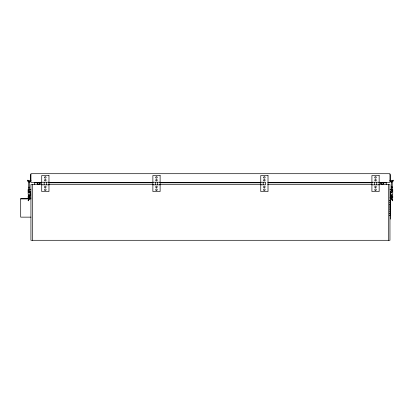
<?xml version="1.0" encoding="UTF-8"?>
<svg xmlns="http://www.w3.org/2000/svg" width="414" height="414" viewBox="0 0 414 414"><rect width="100%" height="100%" fill="white"/><g stroke="black" fill="none" stroke-linecap="round" stroke-linejoin="round"><path stroke-width="0.62" d="M28.576 200.433L28.142 200.526L28.421 200.806L29.259 198.575M28.887 198.575L28.142 200.526L28.887 198.834L28.887 195.227L28.142 194.295L28.142 189.462L30.931 189.462M28.421 200.806L29.259 198.834L29.259 195.227L29.999 194.295L29.999 190.787M390.883 190.787L390.883 194.295L391.623 195.227L391.623 198.834L392.462 200.806L392.741 200.526L392.306 200.433M30.931 174.63L30.558 174.63L30.558 180.214A1.314 1.314 0 0 1 29.259 181.699M389.952 174.63L390.324 174.63L390.324 180.214A1.314 1.314 0 0 0 391.623 181.699A1.314 1.314 0 0 0 392.927 180.214L393.3 180.214A1.682 1.682 0 0 1 391.623 182.072A1.682 1.682 0 0 1 389.952 180.214M28.664 180.701L29.41 180.701M391.473 180.701L392.218 180.701M28.664 181.441L29.41 181.441M391.473 181.441L392.218 181.441M41.721 182.227L48.976 182.227M152.869 182.227L160.125 182.227M260.758 182.227L265.597 182.227L265.597 184.83L260.758 184.83M371.907 182.227L379.162 182.227M41.907 182.445L30.931 182.445L30.931 173.704L389.952 173.704L389.952 182.445L378.976 182.445M48.366 182.445L152.973 182.445M160.032 182.445L260.851 182.445M267.91 182.445L372.015 182.445M34.652 182.817L41.762 182.817M48.868 182.817L152.921 182.817M160.032 182.817L260.851 182.817M267.961 182.817L372.015 182.817M379.12 182.817L386.231 182.817M42.114 184.494L30.931 184.494L30.931 240.296L389.952 240.296L389.952 184.494L378.769 184.494M48.573 184.494L153.252 184.494M159.716 184.494L261.167 184.494M267.63 184.494L371.943 184.494M41.721 184.83L48.976 184.83M152.869 184.83L160.125 184.83M371.907 184.83L379.162 184.83M391.473 186.59L392.218 186.59M28.664 187.211L29.41 187.211M391.473 187.211L392.218 187.211M391.473 187.583L392.218 187.583M28.664 189.069L29.41 189.069M391.473 189.069L392.218 189.069M389.952 189.462L392.741 189.462L392.741 194.295L391.996 195.227L391.996 198.834L392.741 200.526L391.996 198.575M28.142 191.32L30.558 191.32L30.558 196.055M392.741 191.32L390.324 191.32L390.324 197.83M30.558 194.109L30.931 194.109M28.664 195.025L29.41 195.025M391.473 195.025L392.218 195.025M30.931 195.972L28.142 195.972L28.142 197.83L30.931 197.83M390.324 195.972L392.741 195.972L392.741 197.83L389.952 197.83M30.962 198.544L20.7 198.544L20.7 217.143L30.962 217.143M20.7 198.922L30.962 198.922M389.952 200.381L390.697 200.381L390.697 200.899L389.952 200.899M389.952 200.516L390.697 200.516M389.952 200.738L390.697 200.738M389.952 202.187L390.697 202.187L390.697 202.798L389.952 202.798M389.952 202.42L390.697 202.42M389.952 204.024L390.697 204.024L390.697 204.682L389.952 204.682M389.952 204.304L390.697 204.304M389.952 204.397L390.697 204.397M389.952 205.742L390.697 205.742L390.697 206.42L389.952 206.42M389.952 206.048L390.697 206.048M389.952 207.6L390.697 207.6L390.697 208.283L389.952 208.283M389.952 207.911L390.697 207.911M389.952 209.463L390.697 209.463L390.697 210.141L389.952 210.141M389.952 209.748L390.697 209.748M389.952 211.331L390.697 211.331L390.697 211.984L389.952 211.984M389.952 211.616L390.697 211.616M389.952 213.215L390.697 213.215L390.697 213.821L389.952 213.821M389.952 213.453L390.697 213.453M389.952 213.593L390.697 213.593M389.952 215.12L390.697 215.12L390.697 215.627L389.952 215.627M389.952 215.27L390.697 215.27M389.952 215.503L390.697 215.503M391.623 198.575L392.462 200.806M392.218 180.706L392.218 189.441M391.473 180.706L391.473 189.441M390.511 196.759L390.511 219.125M388.461 184.494L388.461 240.296M386.231 182.445L386.231 184.494M380.652 182.445L380.652 182.817A1.558 1.558 0 0 0 382.205 184.494A1.558 1.558 0 0 0 383.757 182.817M376.745 182.227L376.745 184.83M374.323 182.227L374.323 184.83M263.18 182.227L263.18 184.83M157.703 182.227L157.703 184.83M155.286 182.227L155.286 184.83M46.559 182.227L46.559 184.83M44.138 182.227L44.138 184.83M40.23 182.445L40.23 182.817A1.558 1.558 0 0 1 38.678 184.494A1.558 1.558 0 0 1 37.125 182.817M34.652 182.445L34.652 184.494M32.421 184.494L32.421 240.296M29.41 180.706L29.41 189.441M28.664 180.706L28.664 189.441M392.741 190.202A0.559 0.559 0 0 0 392.182 189.643L391.437 189.643A0.559 0.559 0 0 0 391.044 189.809M30.931 180.214A1.682 1.682 0 0 1 29.259 182.072M28.794 182.01A1.682 1.682 0 0 1 27.583 180.214L27.955 180.214A1.314 1.314 0 0 0 28.887 181.648M28.142 190.202A0.559 0.559 0 0 1 28.701 189.643L29.446 189.643A0.559 0.559 0 0 1 29.839 189.809M29.565 191.858A0.745 0.745 0 0 1 29.658 192.908M28.343 192.489A0.745 0.745 0 0 1 28.354 192.293M39.858 182.817A1.185 1.185 0 0 1 38.678 184.121A1.185 1.185 0 0 1 37.498 182.817M383.385 182.817A1.185 1.185 0 0 1 382.205 184.121A1.185 1.185 0 0 1 381.025 182.817M391.628 196.841C392.229 198.208 392.627 195.734 391.628 196.841M391.525 192.36C391.887 193.416 392.332 191.604 391.525 192.36M28.716 190.28C29.12 191.713 29.855 189.317 28.716 190.28M28.82 192.339C29.104 193.421 29.689 191.635 28.82 192.339M28.535 196.769C28.845 198.228 29.741 195.884 28.535 196.769M391.463 190.254C391.758 191.713 392.674 189.379 391.463 190.254M48.976 175.531L41.721 175.531L41.721 191.527L48.976 191.527L48.976 175.531M160.125 175.531L152.869 175.531L152.869 191.527L160.125 191.527L160.125 175.531M268.013 175.531L260.758 175.531L260.758 191.527L268.013 191.527L268.013 175.531M379.162 175.531L371.907 175.531L371.907 191.527L379.162 191.527L379.162 175.531M155.969 177.916A0.745 0.745 0 0 0 157.216 177.585A0.745 0.745 0 0 0 156.301 176.669A0.745 0.745 0 0 0 155.969 177.916M156.119 180.82A0.745 0.745 0 0 0 157.237 180.188A0.745 0.745 0 0 0 156.13 179.531A0.745 0.745 0 0 0 156.119 180.82M156.047 190.264A0.745 0.745 0 0 0 157.232 189.757A0.745 0.745 0 0 0 156.202 188.981A0.745 0.745 0 0 0 156.047 190.264M156.011 187.444A0.745 0.745 0 0 0 157.227 187.014A0.745 0.745 0 0 0 156.249 186.176A0.745 0.745 0 0 0 156.011 187.444M44.821 177.916A0.745 0.745 0 0 0 46.068 177.585A0.745 0.745 0 0 0 45.157 176.669A0.745 0.745 0 0 0 44.821 177.916M44.971 180.82A0.745 0.745 0 0 0 46.094 180.188A0.745 0.745 0 0 0 44.981 179.531A0.745 0.745 0 0 0 44.971 180.82M44.898 190.264A0.745 0.745 0 0 0 46.089 189.757A0.745 0.745 0 0 0 45.059 188.981A0.745 0.745 0 0 0 44.898 190.264M44.862 187.444A0.745 0.745 0 0 0 46.078 187.014A0.745 0.745 0 0 0 45.1 186.176A0.745 0.745 0 0 0 44.862 187.444M263.863 177.916A0.745 0.745 0 0 0 265.105 177.585A0.745 0.745 0 0 0 264.194 176.669A0.745 0.745 0 0 0 263.863 177.916M264.013 180.82A0.745 0.745 0 0 0 265.131 180.188A0.745 0.745 0 0 0 264.018 179.531A0.745 0.745 0 0 0 264.013 180.82M263.941 190.264A0.745 0.745 0 0 0 265.126 189.757A0.745 0.745 0 0 0 264.096 188.981A0.745 0.745 0 0 0 263.941 190.264M263.904 187.444A0.745 0.745 0 0 0 265.12 187.014A0.745 0.745 0 0 0 264.142 186.176A0.745 0.745 0 0 0 263.904 187.444M375.006 177.916A0.745 0.745 0 0 0 376.254 177.585A0.745 0.745 0 0 0 375.343 176.669A0.745 0.745 0 0 0 375.006 177.916M375.156 180.82A0.745 0.745 0 0 0 376.279 180.188A0.745 0.745 0 0 0 375.167 179.531A0.745 0.745 0 0 0 375.156 180.82M375.089 190.264A0.745 0.745 0 0 0 376.274 189.757A0.745 0.745 0 0 0 375.244 188.981A0.745 0.745 0 0 0 375.089 190.264M375.048 187.444A0.745 0.745 0 0 0 376.264 187.014A0.745 0.745 0 0 0 375.291 186.176A0.745 0.745 0 0 0 375.048 187.444"/></g></svg>
